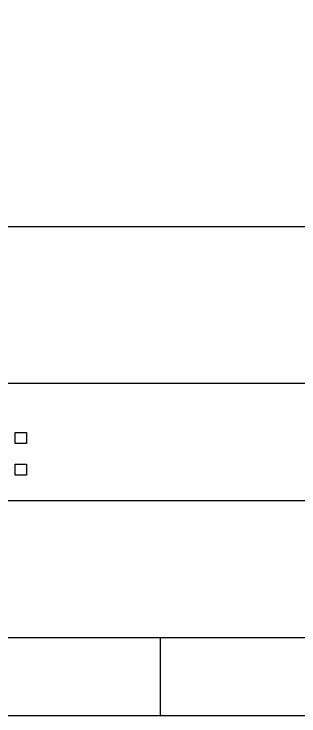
# Model space of a CAD drawing. Header units: millimetres. Extents: x 0 to 277, y 107 to 297.
# Drawn here: x 196.35 to 203.62, y 106.92 to 124.85 of the extents above; entities that cross this region are included whole.
import ezdxf

# ---------------------------------------------------------------- set-up
doc = ezdxf.new("R2010")
doc.units = ezdxf.units.MM
doc.layers.add('Layer_1', color=7, linetype='CONTINUOUS')

msp = doc.modelspace()

# ---------------------------------------------------------------- linework, layer by layer
at = {"layer": 'Layer_1', "color": 7}
for points in [[(0.075, 296.925), (277.0772, 296.925), (277.0772, 106.9178), (0.075, 106.9178)], [(0.075, 296.925), (277.0772, 296.925), (277.0772, 106.9178), (0.075, 106.9178)], [(0.075, 296.925), (277.0772, 296.925), (277.0772, 106.9178), (0.075, 106.9178)], [(2.075, 294.925), (275.0772, 294.925), (275.0772, 108.9178), (2.075, 108.9178)], [(2.075, 294.925), (275.0772, 294.925), (275.0772, 108.9178), (2.075, 108.9178)], [(2.075, 294.925), (275.0772, 294.925), (275.0772, 108.9178), (2.075, 108.9178)], [(167.0772, 140.9178), (275.0772, 140.9178), (275.0772, 108.9178), (167.0772, 108.9178)], [(167.0772, 140.9178), (275.0772, 140.9178), (275.0772, 108.9178), (167.0772, 108.9178)], [(167.0772, 140.9178), (275.0772, 140.9178), (275.0772, 108.9178), (167.0772, 108.9178)], [(196.66497, 113.88038), (196.37447, 113.88038), (196.37447, 114.1587), (196.66497, 114.1587)], [(196.66497, 113.88038), (196.37447, 113.88038), (196.37447, 114.1587), (196.66497, 114.1587)], [(196.66497, 113.88038), (196.37447, 113.88038), (196.37447, 114.1587), (196.66497, 114.1587)], [(196.66497, 113.06788), (196.37447, 113.06788), (196.37447, 113.3462), (196.66497, 113.3462)], [(196.66497, 113.06788), (196.37447, 113.06788), (196.37447, 113.3462), (196.66497, 113.3462)], [(196.66497, 113.06788), (196.37447, 113.06788), (196.37447, 113.3462), (196.66497, 113.3462)]]:
    msp.add_lwpolyline(points, close=True, dxfattribs=at)
for points in [[(167.0772, 119.4178), (275.0772, 119.4178)], [(167.0772, 119.4178), (275.0772, 119.4178)], [(167.0772, 119.4178), (275.0772, 119.4178)], [(167.0772, 115.4178), (275.0772, 115.4178)], [(167.0772, 115.4178), (275.0772, 115.4178)], [(167.0772, 115.4178), (275.0772, 115.4178)], [(167.0772, 112.4178), (275.0772, 112.4178)], [(167.0772, 112.4178), (275.0772, 112.4178)], [(167.0772, 112.4178), (275.0772, 112.4178)], [(200.075, 108.9178), (200.075, 106.9178)], [(200.075, 108.9178), (200.075, 106.9178)], [(200.075, 108.9178), (200.075, 106.9178)]]:
    msp.add_lwpolyline(points, dxfattribs=at)

doc.saveas('drawing.dxf')
